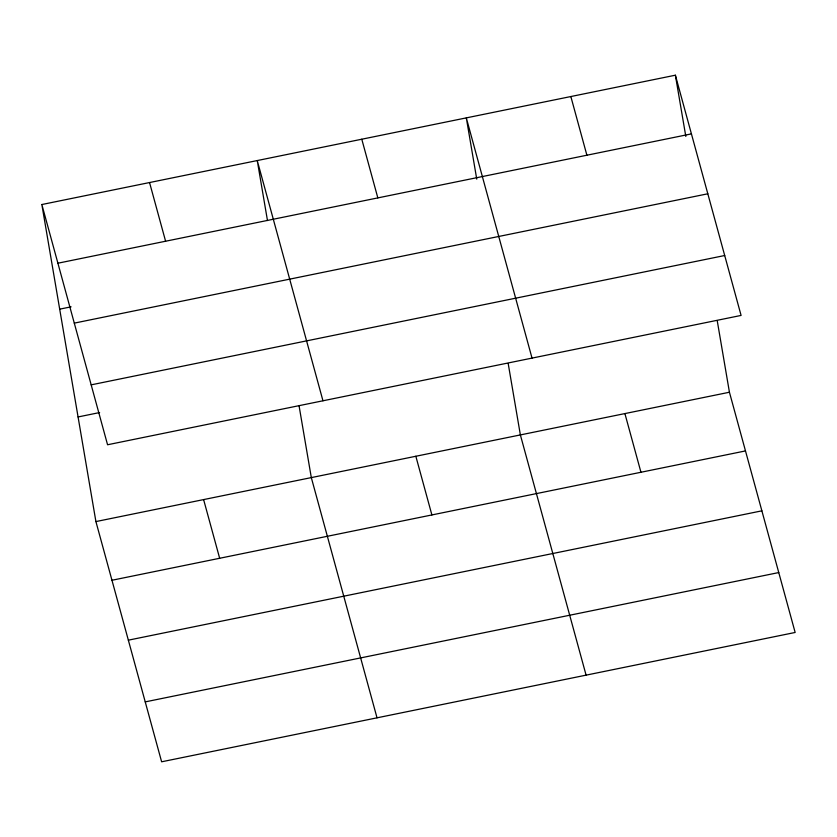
<?xml version="1.0" encoding="UTF-8"?>
<svg xmlns="http://www.w3.org/2000/svg" width="837" height="837" viewBox="0 0 837 837"><rect width="100%" height="100%" fill="white"/><g stroke="black" fill="none" stroke-linecap="round" stroke-linejoin="round"><path stroke-width="1.26" d="M41.85 204.531L675.375 75.204L741.09 315.423L107.565 444.761L41.85 204.531L95.91 521.577L161.625 761.796L795.15 632.469L729.435 392.239L717.246 320.791M57.899 263.216L691.425 133.878M59.689 309.156L71.093 306.834M74.294 323.124L707.82 193.786M91.181 384.853L724.706 255.515M78.071 416.952L99.613 412.557M95.91 521.577L729.435 392.239M111.959 580.261L745.485 450.923M128.354 640.169L761.879 510.832M145.24 701.887L778.766 572.56M570.844 96.537L586.894 155.222M624.904 413.583L640.954 472.267M532.029 358.11L466.314 117.881L476.755 179.128M586.088 675.145L520.373 434.916L508.185 363.467M361.783 139.224L377.832 197.898M415.843 456.259L431.892 514.943M322.967 400.787L257.252 160.558L267.474 220.529M377.027 717.822L311.312 477.603L299.123 406.154M149.551 182.55L165.6 241.234M203.611 499.584L219.66 558.269M675.375 75.204L685.817 136.441"/></g></svg>
